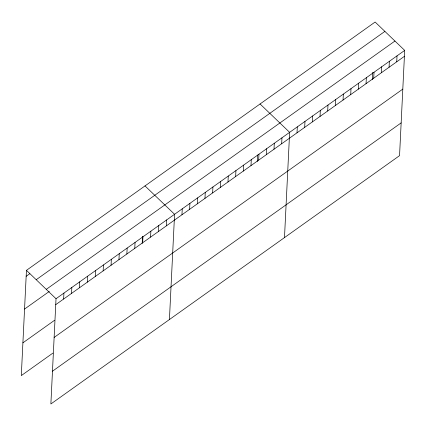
<?xml version="1.0" encoding="UTF-8"?>
<svg xmlns="http://www.w3.org/2000/svg" width="426" height="426" viewBox="0 0 426 426"><rect width="100%" height="100%" fill="white"/><g stroke="black" fill="none" stroke-linecap="round" stroke-linejoin="round"><path stroke-width="0.64" d="M26.449 270.35L56.024 298.717L50.875 403.97L399.551 155.65L404.7 50.396L375.125 22.03L26.449 270.35L21.3 375.604L52.915 353.085M63.634 299.031L63.927 293.088M71.541 293.402L71.829 287.459M79.444 287.774L79.731 281.831M87.346 282.145L87.639 276.202M95.248 276.517L95.541 270.574M103.151 270.888L103.443 264.945M111.058 265.26L111.346 259.317M118.96 259.631L119.248 253.688M126.863 254.002L127.15 248.06M134.765 248.374L135.058 242.431M142.183 243.464L142.534 236.323M142.667 242.745L142.96 236.803M150.57 237.117L150.863 231.174M158.477 231.488L158.765 225.546M166.38 225.86L166.667 219.917M169.426 319.543L174.575 214.289L145 185.917M181.955 214.768L182.243 208.825M189.623 209.304L189.916 203.362M197.297 203.841L197.584 197.898M204.965 198.383L205.257 192.435M212.638 192.919L212.925 186.977M220.306 187.456L220.599 181.513M227.979 181.993L228.267 176.05M235.647 176.529L235.94 170.586M243.321 171.066L243.613 165.123M250.994 165.602L251.281 159.659M257.245 161.518L257.565 155.027M258.662 160.139L258.955 154.196M266.335 154.675L266.623 148.733M274.003 149.212L274.296 143.269M281.677 143.748L281.964 137.806M284.488 237.596L289.637 132.342L260.062 103.976M297.018 132.821L297.305 126.879M304.686 127.363L304.979 121.415M312.359 121.9L312.647 115.957M320.027 116.436L320.32 110.494M327.7 110.973L327.993 105.03M335.374 105.51L335.661 99.567M343.042 100.046L343.335 94.103M350.715 94.583L351.003 88.64M358.383 89.119L358.676 83.176M366.056 83.656L366.344 77.713M372.308 79.577L372.659 72.431M373.724 78.192L374.017 72.25M381.398 72.729L381.685 66.786M389.066 67.265L389.359 61.323M396.739 61.802L397.027 55.859M26.156 276.293L29.847 273.662M36.21 279.712L384.886 31.391M46.264 289.355L394.939 41.034M24.554 309.063L49.32 291.427M56.024 298.717L404.7 50.396M55.731 304.659L404.407 56.344M22.903 342.829L54.517 320.315M54.129 337.435L402.804 89.114M52.478 371.2L401.154 122.88"/></g></svg>
